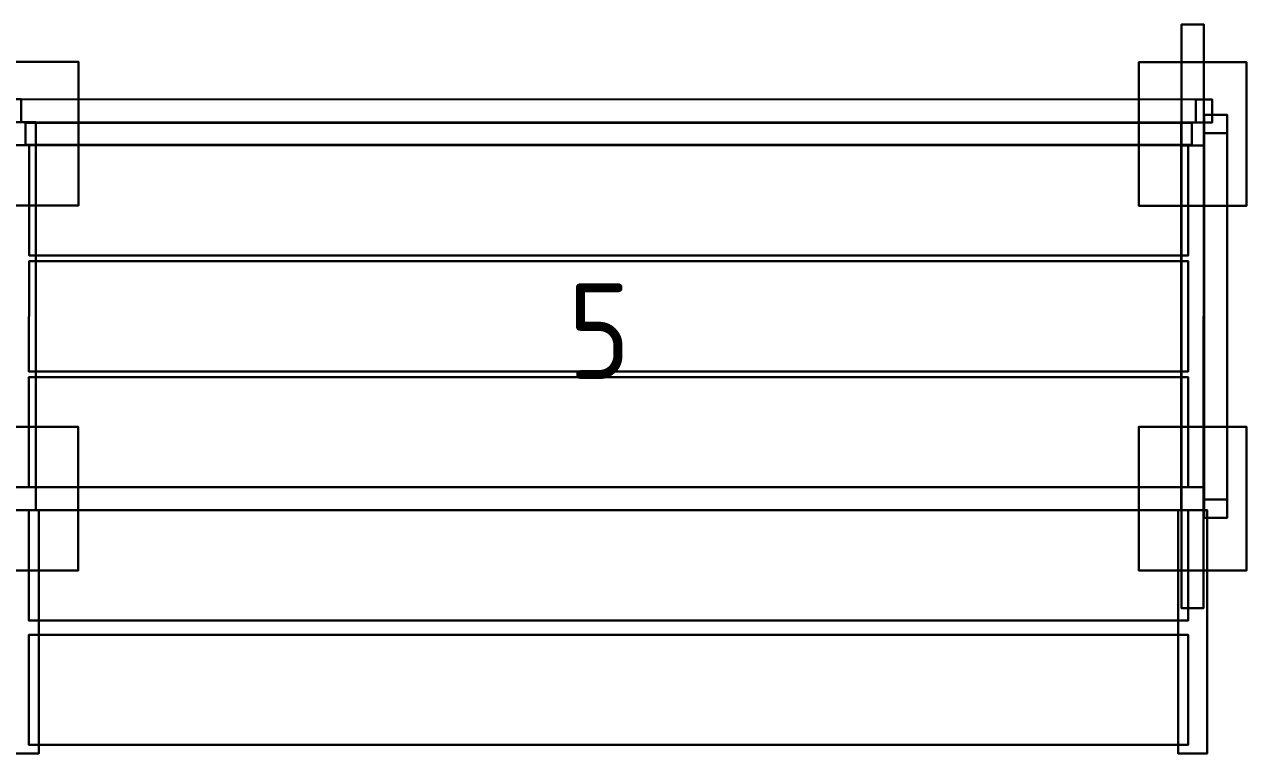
# Model space of a CAD drawing. Header units: millimetres. Extents: x 45959 to 58943, y 20090 to 26810.
# Drawn here: x 55827 to 58379, y 25286 to 26809 of the extents above; entities that cross this region are included whole.
import ezdxf
from ezdxf.enums import TextEntityAlignment as Align

# ---------------------------------------------------------------- set-up
doc = ezdxf.new("R2010")
doc.units = ezdxf.units.MM
doc.layers.add('KwikScaf 3D', color=7, linetype='CONTINUOUS')
doc.styles.add('KwikScaf ISO', font='isocp.shx')

msp = doc.modelspace()

# ---------------------------------------------------------------- texts
at = {"layer": 'KwikScaf 3D', "color": 230, "style": 'KwikScaf ISO'}
msp.add_text('5', height=200, rotation=359.9963, dxfattribs=at).set_placement((57027.1, 26168.4), align=Align.MIDDLE_CENTER)

# ---------------------------------------------------------------- meshes
at = {"layer": 'KwikScaf 3D', "color": 60}
mesh = msp.add_polymesh((6, 3), dxfattribs=at)
for k, corner in enumerate([(58243.1, 25589.8, 2576.7), (58243.1, 25589.8, 1586.7), (58243.1, 25589.8, 1586.7), (58243.2, 26808.8, 2576.7), (58243.2, 26808.8, 1586.7), (58243.2, 26808.8, 1586.7), (58289.2, 26808.8, 2576.7), (58289.2, 26808.8, 1586.7), (58243.2, 26808.8, 1586.7), (58289.1, 25589.8, 2576.7), (58289.1, 25589.8, 1586.7), (58243.1, 25589.8, 1586.7), (58289.1, 25589.8, 2576.7), (58289.1, 25589.8, 2576.7), (58243.1, 25589.8, 2576.7), (58289.2, 26808.8, 2576.7), (58289.2, 26808.8, 2576.7), (58243.2, 26808.8, 2576.7)]):
    mesh.set_mesh_vertex(divmod(k, 3), corner)
at = {"layer": 'KwikScaf 3D', "color": 200}
mesh = msp.add_polymesh((6, 3), dxfattribs=at)
for k, corner in enumerate([(55714.7, 26730.4, -460), (55714.7, 26730.4, -498), (55714.7, 26730.4, -498), (55939.7, 26730.4, -460), (55939.7, 26730.4, -498), (55939.7, 26730.4, -498), (55939.7, 26430.4, -460), (55939.7, 26430.4, -498), (55939.7, 26730.4, -498), (55714.7, 26430.4, -460), (55714.7, 26430.4, -498), (55714.7, 26730.4, -498), (55714.7, 26430.4, -460), (55714.7, 26430.4, -460), (55714.7, 26730.4, -460), (55939.7, 26430.4, -460), (55939.7, 26430.4, -460), (55939.7, 26730.4, -460)]):
    mesh.set_mesh_vertex(divmod(k, 3), corner)
mesh = msp.add_polymesh((6, 3), dxfattribs=at)
for k, corner in enumerate([(58153.7, 26730.3, -460), (58153.7, 26730.3, -498), (58153.7, 26730.3, -498), (58378.7, 26730.3, -460), (58378.7, 26730.3, -498), (58378.7, 26730.3, -498), (58378.7, 26430.3, -460), (58378.7, 26430.3, -498), (58378.7, 26730.3, -498), (58153.7, 26430.3, -460), (58153.7, 26430.3, -498), (58153.7, 26730.3, -498), (58153.7, 26430.3, -460), (58153.7, 26430.3, -460), (58153.7, 26730.3, -460), (58378.7, 26430.3, -460), (58378.7, 26430.3, -460), (58378.7, 26730.3, -460)]):
    mesh.set_mesh_vertex(divmod(k, 3), corner)
at = {"layer": 'KwikScaf 3D', "color": 150}
mesh = msp.add_polymesh((6, 3), dxfattribs=at)
for k, corner in enumerate([(55820.4, 26652.4, 2521.9), (55786.2, 26652.4, 2488.2), (55786.2, 26652.4, 2488.2), (58307.1, 26652.3, -0.4), (58273, 26652.3, -34.1), (58273, 26652.3, -34.1), (58307.1, 26604.3, -0.4), (58273, 26604.3, -34.1), (58273, 26652.3, -34.1), (55820.4, 26604.4, 2521.9), (55786.2, 26604.4, 2488.2), (55786.2, 26652.4, 2488.2), (55820.4, 26604.4, 2521.9), (55820.4, 26604.4, 2521.9), (55820.4, 26652.4, 2521.9), (58307.1, 26604.3, -0.4), (58307.1, 26604.3, -0.4), (58307.1, 26652.3, -0.4)]):
    mesh.set_mesh_vertex(divmod(k, 3), corner)
mesh = msp.add_polymesh((6, 3), dxfattribs=at)
for k, corner in enumerate([(58338.2, 26582, 1063.2), (58338.2, 26620, 1033.9), (58338.2, 26620, 1033.9), (58338.1, 25778.5, 19.7), (58338.1, 25816.5, -9.6), (58338.1, 25816.5, -9.6), (58290.1, 25778.5, 19.7), (58290.1, 25816.5, -9.6), (58338.1, 25816.5, -9.6), (58290.2, 26582, 1063.2), (58290.2, 26620, 1033.9), (58338.2, 26620, 1033.9), (58290.2, 26582, 1063.2), (58290.2, 26582, 1063.2), (58338.2, 26582, 1063.2), (58290.1, 25778.5, 19.7), (58290.1, 25778.5, 19.7), (58338.1, 25778.5, 19.7)]):
    mesh.set_mesh_vertex(divmod(k, 3), corner)
mesh = msp.add_polymesh((6, 3), dxfattribs=at)
for k, corner in enumerate([(58290.1, 25816.5, 2549.2), (58290.1, 25778.5, 2519.9), (58290.1, 25778.5, 2519.9), (58290.2, 26620, 1505.7), (58290.2, 26582, 1476.4), (58290.2, 26582, 1476.4), (58338.2, 26620, 1505.7), (58338.2, 26582, 1476.4), (58290.2, 26582, 1476.4), (58338.1, 25816.5, 2549.2), (58338.1, 25778.5, 2519.9), (58290.1, 25778.5, 2519.9), (58338.1, 25816.5, 2549.2), (58338.1, 25816.5, 2549.2), (58290.1, 25816.5, 2549.2), (58338.2, 26620, 1505.7), (58338.2, 26620, 1505.7), (58290.2, 26620, 1505.7)]):
    mesh.set_mesh_vertex(divmod(k, 3), corner)
at = {"layer": 'KwikScaf 3D', "color": 180}
mesh = msp.add_polymesh((6, 3), dxfattribs=at)
for k, corner in enumerate([(55851.2, 26604.4, 2391.7), (55803.2, 26604.4, 2391.7), (55803.2, 26604.4, 2391.7), (55851.2, 26604.4, -185), (55803.2, 26604.4, -185), (55803.2, 26604.4, -185), (55851.2, 26556.4, -185), (55803.2, 26556.4, -185), (55803.2, 26604.4, -185), (55851.2, 26556.4, 2391.7), (55803.2, 26556.4, 2391.7), (55803.2, 26604.4, 2391.7), (55851.2, 26556.4, 2391.7), (55851.2, 26556.4, 2391.7), (55851.2, 26604.4, 2391.7), (55851.2, 26556.4, -185), (55851.2, 26556.4, -185), (55851.2, 26604.4, -185)]):
    mesh.set_mesh_vertex(divmod(k, 3), corner)
mesh = msp.add_polymesh((6, 3), dxfattribs=at)
for k, corner in enumerate([(55851.2, 26604.4, 3382.3), (55803.2, 26604.4, 3382.3), (55803.2, 26604.4, 3382.3), (55851.2, 26604.4, 2291.7), (55803.2, 26604.4, 2291.7), (55803.2, 26604.4, 2291.7), (55851.2, 26556.4, 2291.7), (55803.2, 26556.4, 2291.7), (55803.2, 26604.4, 2291.7), (55851.2, 26556.4, 3382.3), (55803.2, 26556.4, 3382.3), (55803.2, 26604.4, 3382.3), (55851.2, 26556.4, 3382.3), (55851.2, 26556.4, 3382.3), (55851.2, 26604.4, 3382.3), (55851.2, 26556.4, 2291.7), (55851.2, 26556.4, 2291.7), (55851.2, 26604.4, 2291.7)]):
    mesh.set_mesh_vertex(divmod(k, 3), corner)
at = {"layer": 'KwikScaf 3D', "color": 190}
mesh = msp.add_polymesh((6, 3), dxfattribs=at)
for k, corner in enumerate([(55851.2, 26604.4), (55803.2, 26604.4), (55803.2, 26604.4), (55851.2, 26604.4, -460), (55803.2, 26604.4, -460), (55803.2, 26604.4, -460), (55851.2, 26556.4, -460), (55803.2, 26556.4, -460), (55803.2, 26604.4, -460), (55851.2, 26556.4), (55803.2, 26556.4), (55803.2, 26604.4), (55851.2, 26556.4), (55851.2, 26556.4), (55851.2, 26604.4), (55851.2, 26556.4, -460), (55851.2, 26556.4, -460), (55851.2, 26604.4, -460)]):
    mesh.set_mesh_vertex(divmod(k, 3), corner)
at = {"layer": 'KwikScaf 3D', "color": 60}
mesh = msp.add_polymesh((6, 3), dxfattribs=at)
for k, corner in enumerate([(58264.2, 26557.3, 2556.7), (58264.2, 26557.3, 1566.7), (58264.2, 26557.3, 1566.7), (55829.2, 26557.4, 2556.7), (55829.2, 26557.4, 1566.7), (55829.2, 26557.4, 1566.7), (55829.2, 26603.4, 2556.7), (55829.2, 26603.4, 1566.7), (55829.2, 26557.4, 1566.7), (58264.2, 26603.3, 2556.7), (58264.2, 26603.3, 1566.7), (58264.2, 26557.3, 1566.7), (58264.2, 26603.3, 2556.7), (58264.2, 26603.3, 2556.7), (58264.2, 26557.3, 2556.7), (55829.2, 26603.4, 2556.7), (55829.2, 26603.4, 2556.7), (55829.2, 26557.4, 2556.7)]):
    mesh.set_mesh_vertex(divmod(k, 3), corner)
at = {"layer": 'KwikScaf 3D', "color": 40}
mesh = msp.add_polymesh((6, 3), dxfattribs=at)
for k, corner in enumerate([(58242.2, 26556.3, 80), (58242.2, 26556.3, 32), (58242.2, 26556.3, 32), (55851.2, 26556.4, 80), (55851.2, 26556.4, 32), (55851.2, 26556.4, 32), (55851.2, 26604.4, 80), (55851.2, 26604.4, 32), (55851.2, 26556.4, 32), (58242.2, 26604.3, 80), (58242.2, 26604.3, 32), (58242.2, 26556.3, 32), (58242.2, 26604.3, 80), (58242.2, 26604.3, 80), (58242.2, 26556.3, 80), (55851.2, 26604.4, 80), (55851.2, 26604.4, 80), (55851.2, 26556.4, 80)]):
    mesh.set_mesh_vertex(divmod(k, 3), corner)
mesh = msp.add_polymesh((6, 3), dxfattribs=at)
for k, corner in enumerate([(58242.2, 26556.3, 1566), (58242.2, 26556.3, 1518), (58242.2, 26556.3, 1518), (55851.2, 26556.4, 1566), (55851.2, 26556.4, 1518), (55851.2, 26556.4, 1518), (55851.2, 26604.4, 1566), (55851.2, 26604.4, 1518), (55851.2, 26556.4, 1518), (58242.2, 26604.3, 1566), (58242.2, 26604.3, 1518), (58242.2, 26556.3, 1518), (58242.2, 26604.3, 1566), (58242.2, 26604.3, 1566), (58242.2, 26556.3, 1566), (55851.2, 26604.4, 1566), (55851.2, 26604.4, 1566), (55851.2, 26556.4, 1566)]):
    mesh.set_mesh_vertex(divmod(k, 3), corner)
mesh = msp.add_polymesh((6, 3), dxfattribs=at)
for k, corner in enumerate([(58242.2, 26556.3, 3052), (58242.2, 26556.3, 3004), (58242.2, 26556.3, 3004), (55851.2, 26556.4, 3052), (55851.2, 26556.4, 3004), (55851.2, 26556.4, 3004), (55851.2, 26604.4, 3052), (55851.2, 26604.4, 3004), (55851.2, 26556.4, 3004), (58242.2, 26604.3, 3052), (58242.2, 26604.3, 3004), (58242.2, 26556.3, 3004), (58242.2, 26604.3, 3052), (58242.2, 26604.3, 3052), (58242.2, 26556.3, 3052), (55851.2, 26604.4, 3052), (55851.2, 26604.4, 3052), (55851.2, 26556.4, 3052)]):
    mesh.set_mesh_vertex(divmod(k, 3), corner)
at = {"layer": 'KwikScaf 3D', "color": 70}
mesh = msp.add_polymesh((6, 3), dxfattribs=at)
for k, corner in enumerate([(58242.2, 26556.3, 2556.7), (58242.2, 26556.3, 2508.7), (58242.2, 26556.3, 2508.7), (55851.2, 26556.4, 2556.7), (55851.2, 26556.4, 2508.7), (55851.2, 26556.4, 2508.7), (55851.2, 26604.4, 2556.7), (55851.2, 26604.4, 2508.7), (55851.2, 26556.4, 2508.7), (58242.2, 26604.3, 2556.7), (58242.2, 26604.3, 2508.7), (58242.2, 26556.3, 2508.7), (58242.2, 26604.3, 2556.7), (58242.2, 26604.3, 2556.7), (58242.2, 26556.3, 2556.7), (55851.2, 26604.4, 2556.7), (55851.2, 26604.4, 2556.7), (55851.2, 26556.4, 2556.7)]):
    mesh.set_mesh_vertex(divmod(k, 3), corner)
at = {"layer": 'KwikScaf 3D', "color": 180}
mesh = msp.add_polymesh((6, 3), dxfattribs=at)
for k, corner in enumerate([(58290.2, 26604.3, 2391.7), (58242.2, 26604.3, 2391.7), (58242.2, 26604.3, 2391.7), (58290.2, 26604.3, -185), (58242.2, 26604.3, -185), (58242.2, 26604.3, -185), (58290.2, 26556.3, -185), (58242.2, 26556.3, -185), (58242.2, 26604.3, -185), (58290.2, 26556.3, 2391.7), (58242.2, 26556.3, 2391.7), (58242.2, 26604.3, 2391.7), (58290.2, 26556.3, 2391.7), (58290.2, 26556.3, 2391.7), (58290.2, 26604.3, 2391.7), (58290.2, 26556.3, -185), (58290.2, 26556.3, -185), (58290.2, 26604.3, -185)]):
    mesh.set_mesh_vertex(divmod(k, 3), corner)
mesh = msp.add_polymesh((6, 3), dxfattribs=at)
for k, corner in enumerate([(58290.2, 26604.3, 3382.3), (58242.2, 26604.3, 3382.3), (58242.2, 26604.3, 3382.3), (58290.2, 26604.3, 2291.7), (58242.2, 26604.3, 2291.7), (58242.2, 26604.3, 2291.7), (58290.2, 26556.3, 2291.7), (58242.2, 26556.3, 2291.7), (58242.2, 26604.3, 2291.7), (58290.2, 26556.3, 3382.3), (58242.2, 26556.3, 3382.3), (58242.2, 26604.3, 3382.3), (58290.2, 26556.3, 3382.3), (58290.2, 26556.3, 3382.3), (58290.2, 26604.3, 3382.3), (58290.2, 26556.3, 2291.7), (58290.2, 26556.3, 2291.7), (58290.2, 26604.3, 2291.7)]):
    mesh.set_mesh_vertex(divmod(k, 3), corner)
at = {"layer": 'KwikScaf 3D', "color": 190}
mesh = msp.add_polymesh((6, 3), dxfattribs=at)
for k, corner in enumerate([(58290.2, 26604.3), (58242.2, 26604.3), (58242.2, 26604.3), (58290.2, 26604.3, -460), (58242.2, 26604.3, -460), (58242.2, 26604.3, -460), (58290.2, 26556.3, -460), (58242.2, 26556.3, -460), (58242.2, 26604.3, -460), (58290.2, 26556.3), (58242.2, 26556.3), (58242.2, 26604.3), (58290.2, 26556.3), (58290.2, 26556.3), (58290.2, 26604.3), (58290.2, 26556.3, -460), (58290.2, 26556.3, -460), (58290.2, 26604.3, -460)]):
    mesh.set_mesh_vertex(divmod(k, 3), corner)
at = {"layer": 'KwikScaf 3D', "color": 50}
mesh = msp.add_polymesh((6, 3), dxfattribs=at)
for k, corner in enumerate([(55803.1, 25842.4, 100), (55803.1, 25842.4, 52), (55803.1, 25842.4, 52), (55803.2, 26556.4, 100), (55803.2, 26556.4, 52), (55803.2, 26556.4, 52), (55851.2, 26556.4, 100), (55851.2, 26556.4, 52), (55803.2, 26556.4, 52), (55851.1, 25842.4, 100), (55851.1, 25842.4, 52), (55803.1, 25842.4, 52), (55851.1, 25842.4, 100), (55851.1, 25842.4, 100), (55803.1, 25842.4, 100), (55851.2, 26556.4, 100), (55851.2, 26556.4, 100), (55803.2, 26556.4, 100)]):
    mesh.set_mesh_vertex(divmod(k, 3), corner)
mesh = msp.add_polymesh((6, 3), dxfattribs=at)
for k, corner in enumerate([(55803.1, 25842.4, 1586), (55803.1, 25842.4, 1538), (55803.1, 25842.4, 1538), (55803.2, 26556.4, 1586), (55803.2, 26556.4, 1538), (55803.2, 26556.4, 1538), (55851.2, 26556.4, 1586), (55851.2, 26556.4, 1538), (55803.2, 26556.4, 1538), (55851.1, 25842.4, 1586), (55851.1, 25842.4, 1538), (55803.1, 25842.4, 1538), (55851.1, 25842.4, 1586), (55851.1, 25842.4, 1586), (55803.1, 25842.4, 1586), (55851.2, 26556.4, 1586), (55851.2, 26556.4, 1586), (55803.2, 26556.4, 1586)]):
    mesh.set_mesh_vertex(divmod(k, 3), corner)
at = {"layer": 'KwikScaf 3D', "color": 20}
mesh = msp.add_polymesh((6, 3), dxfattribs=at)
for k, corner in enumerate([(58256.7, 26326.3, 1607), (58256.7, 26326.3, 1543), (58256.7, 26326.3, 1543), (55836.7, 26326.4, 1607), (55836.7, 26326.4, 1543), (55836.7, 26326.4, 1543), (55836.7, 26556.4, 1607), (55836.7, 26556.4, 1543), (55836.7, 26326.4, 1543), (58256.7, 26556.3, 1607), (58256.7, 26556.3, 1543), (58256.7, 26326.3, 1543), (58256.7, 26556.3, 1607), (58256.7, 26556.3, 1607), (58256.7, 26326.3, 1607), (55836.7, 26556.4, 1607), (55836.7, 26556.4, 1607), (55836.7, 26326.4, 1607)]):
    mesh.set_mesh_vertex(divmod(k, 3), corner)
at = {"layer": 'KwikScaf 3D', "color": 50}
mesh = msp.add_polymesh((6, 3), dxfattribs=at)
for k, corner in enumerate([(58242.1, 25842.3, 100), (58242.1, 25842.3, 52), (58242.1, 25842.3, 52), (58242.2, 26556.3, 100), (58242.2, 26556.3, 52), (58242.2, 26556.3, 52), (58290.2, 26556.3, 100), (58290.2, 26556.3, 52), (58242.2, 26556.3, 52), (58290.1, 25842.3, 100), (58290.1, 25842.3, 52), (58242.1, 25842.3, 52), (58290.1, 25842.3, 100), (58290.1, 25842.3, 100), (58242.1, 25842.3, 100), (58290.2, 26556.3, 100), (58290.2, 26556.3, 100), (58242.2, 26556.3, 100)]):
    mesh.set_mesh_vertex(divmod(k, 3), corner)
mesh = msp.add_polymesh((6, 3), dxfattribs=at)
for k, corner in enumerate([(58242.1, 25842.3, 1586), (58242.1, 25842.3, 1538), (58242.1, 25842.3, 1538), (58242.2, 26556.3, 1586), (58242.2, 26556.3, 1538), (58242.2, 26556.3, 1538), (58290.2, 26556.3, 1586), (58290.2, 26556.3, 1538), (58242.2, 26556.3, 1538), (58290.1, 25842.3, 1586), (58290.1, 25842.3, 1538), (58242.1, 25842.3, 1538), (58290.1, 25842.3, 1586), (58290.1, 25842.3, 1586), (58242.1, 25842.3, 1586), (58290.2, 26556.3, 1586), (58290.2, 26556.3, 1586), (58242.2, 26556.3, 1586)]):
    mesh.set_mesh_vertex(divmod(k, 3), corner)
mesh = msp.add_polymesh((6, 3), dxfattribs=at)
for k, corner in enumerate([(58242.1, 25842.3, 3072), (58242.1, 25842.3, 3024), (58242.1, 25842.3, 3024), (58242.2, 26556.3, 3072), (58242.2, 26556.3, 3024), (58242.2, 26556.3, 3024), (58290.2, 26556.3, 3072), (58290.2, 26556.3, 3024), (58242.2, 26556.3, 3024), (58290.1, 25842.3, 3072), (58290.1, 25842.3, 3024), (58242.1, 25842.3, 3024), (58290.1, 25842.3, 3072), (58290.1, 25842.3, 3072), (58242.1, 25842.3, 3072), (58290.2, 26556.3, 3072), (58290.2, 26556.3, 3072), (58242.2, 26556.3, 3072)]):
    mesh.set_mesh_vertex(divmod(k, 3), corner)
at = {"layer": 'KwikScaf 3D', "color": 70}
mesh = msp.add_polymesh((6, 3), dxfattribs=at)
for k, corner in enumerate([(58242.1, 25842.3, 2576.7), (58242.1, 25842.3, 2528.7), (58242.1, 25842.3, 2528.7), (58242.2, 26556.3, 2576.7), (58242.2, 26556.3, 2528.7), (58242.2, 26556.3, 2528.7), (58290.2, 26556.3, 2576.7), (58290.2, 26556.3, 2528.7), (58242.2, 26556.3, 2528.7), (58290.1, 25842.3, 2576.7), (58290.1, 25842.3, 2528.7), (58242.1, 25842.3, 2528.7), (58290.1, 25842.3, 2576.7), (58290.1, 25842.3, 2576.7), (58242.1, 25842.3, 2576.7), (58290.2, 26556.3, 2576.7), (58290.2, 26556.3, 2576.7), (58242.2, 26556.3, 2576.7)]):
    mesh.set_mesh_vertex(divmod(k, 3), corner)
at = {"layer": 'KwikScaf 3D', "color": 20}
mesh = msp.add_polymesh((6, 3), dxfattribs=at)
for k, corner in enumerate([(58256.6, 26084.3, 1607), (58256.6, 26084.3, 1543), (58256.6, 26084.3, 1543), (55836.6, 26084.4, 1607), (55836.6, 26084.4, 1543), (55836.6, 26084.4, 1543), (55836.7, 26314.4, 1607), (55836.7, 26314.4, 1543), (55836.6, 26084.4, 1543), (58256.7, 26314.3, 1607), (58256.7, 26314.3, 1543), (58256.6, 26084.3, 1543), (58256.7, 26314.3, 1607), (58256.7, 26314.3, 1607), (58256.6, 26084.3, 1607), (55836.7, 26314.4, 1607), (55836.7, 26314.4, 1607), (55836.6, 26084.4, 1607)]):
    mesh.set_mesh_vertex(divmod(k, 3), corner)
mesh = msp.add_polymesh((6, 3), dxfattribs=at)
for k, corner in enumerate([(58256.6, 25842.3, 1607), (58256.6, 25842.3, 1543), (58256.6, 25842.3, 1543), (55836.6, 25842.4, 1607), (55836.6, 25842.4, 1543), (55836.6, 25842.4, 1543), (55836.6, 26072.4, 1607), (55836.6, 26072.4, 1543), (55836.6, 25842.4, 1543), (58256.6, 26072.3, 1607), (58256.6, 26072.3, 1543), (58256.6, 25842.3, 1543), (58256.6, 26072.3, 1607), (58256.6, 26072.3, 1607), (58256.6, 25842.3, 1607), (55836.6, 26072.4, 1607), (55836.6, 26072.4, 1607), (55836.6, 25842.4, 1607)]):
    mesh.set_mesh_vertex(divmod(k, 3), corner)
at = {"layer": 'KwikScaf 3D', "color": 200}
mesh = msp.add_polymesh((6, 3), dxfattribs=at)
for k, corner in enumerate([(55939.6, 25668.4, -460), (55939.6, 25668.4, -498), (55939.6, 25668.4, -498), (55714.6, 25668.4, -460), (55714.6, 25668.4, -498), (55714.6, 25668.4, -498), (55714.6, 25968.4, -460), (55714.6, 25968.4, -498), (55714.6, 25668.4, -498), (55939.6, 25968.4, -460), (55939.6, 25968.4, -498), (55939.6, 25668.4, -498), (55939.6, 25968.4, -460), (55939.6, 25968.4, -460), (55939.6, 25668.4, -460), (55714.6, 25968.4, -460), (55714.6, 25968.4, -460), (55714.6, 25668.4, -460)]):
    mesh.set_mesh_vertex(divmod(k, 3), corner)
mesh = msp.add_polymesh((6, 3), dxfattribs=at)
for k, corner in enumerate([(58378.6, 25668.3, -460), (58378.6, 25668.3, -498), (58378.6, 25668.3, -498), (58153.6, 25668.3, -460), (58153.6, 25668.3, -498), (58153.6, 25668.3, -498), (58153.6, 25968.3, -460), (58153.6, 25968.3, -498), (58153.6, 25668.3, -498), (58378.6, 25968.3, -460), (58378.6, 25968.3, -498), (58378.6, 25668.3, -498), (58378.6, 25968.3, -460), (58378.6, 25968.3, -460), (58378.6, 25668.3, -460), (58153.6, 25968.3, -460), (58153.6, 25968.3, -460), (58153.6, 25668.3, -460)]):
    mesh.set_mesh_vertex(divmod(k, 3), corner)
at = {"layer": 'KwikScaf 3D', "color": 180}
mesh = msp.add_polymesh((6, 3), dxfattribs=at)
for k, corner in enumerate([(55803.1, 25794.4, 1896.3), (55851.1, 25794.4, 1896.3), (55851.1, 25794.4, 1896.3), (55803.1, 25794.4, -185), (55851.1, 25794.4, -185), (55851.1, 25794.4, -185), (55803.1, 25842.4, -185), (55851.1, 25842.4, -185), (55851.1, 25794.4, -185), (55803.1, 25842.4, 1896.3), (55851.1, 25842.4, 1896.3), (55851.1, 25794.4, 1896.3), (55803.1, 25842.4, 1896.3), (55803.1, 25842.4, 1896.3), (55803.1, 25794.4, 1896.3), (55803.1, 25842.4, -185), (55803.1, 25842.4, -185), (55803.1, 25794.4, -185)]):
    mesh.set_mesh_vertex(divmod(k, 3), corner)
at = {"layer": 'KwikScaf 3D', "color": 190}
mesh = msp.add_polymesh((6, 3), dxfattribs=at)
for k, corner in enumerate([(55803.1, 25794.4), (55851.1, 25794.4), (55851.1, 25794.4), (55803.1, 25794.4, -460), (55851.1, 25794.4, -460), (55851.1, 25794.4, -460), (55803.1, 25842.4, -460), (55851.1, 25842.4, -460), (55851.1, 25794.4, -460), (55803.1, 25842.4), (55851.1, 25842.4), (55851.1, 25794.4), (55803.1, 25842.4), (55803.1, 25842.4), (55803.1, 25794.4), (55803.1, 25842.4, -460), (55803.1, 25842.4, -460), (55803.1, 25794.4, -460)]):
    mesh.set_mesh_vertex(divmod(k, 3), corner)
at = {"layer": 'KwikScaf 3D', "color": 40}
mesh = msp.add_polymesh((6, 3), dxfattribs=at)
for k, corner in enumerate([(55851.1, 25842.4, 80), (55851.1, 25842.4, 32), (55851.1, 25842.4, 32), (58242.1, 25842.3, 80), (58242.1, 25842.3, 32), (58242.1, 25842.3, 32), (58242.1, 25794.3, 80), (58242.1, 25794.3, 32), (58242.1, 25842.3, 32), (55851.1, 25794.4, 80), (55851.1, 25794.4, 32), (55851.1, 25842.4, 32), (55851.1, 25794.4, 80), (55851.1, 25794.4, 80), (55851.1, 25842.4, 80), (58242.1, 25794.3, 80), (58242.1, 25794.3, 80), (58242.1, 25842.3, 80)]):
    mesh.set_mesh_vertex(divmod(k, 3), corner)
mesh = msp.add_polymesh((6, 3), dxfattribs=at)
for k, corner in enumerate([(55851.1, 25842.4, 1566), (55851.1, 25842.4, 1518), (55851.1, 25842.4, 1518), (58242.1, 25842.3, 1566), (58242.1, 25842.3, 1518), (58242.1, 25842.3, 1518), (58242.1, 25794.3, 1566), (58242.1, 25794.3, 1518), (58242.1, 25842.3, 1518), (55851.1, 25794.4, 1566), (55851.1, 25794.4, 1518), (55851.1, 25842.4, 1518), (55851.1, 25794.4, 1566), (55851.1, 25794.4, 1566), (55851.1, 25842.4, 1566), (58242.1, 25794.3, 1566), (58242.1, 25794.3, 1566), (58242.1, 25842.3, 1566)]):
    mesh.set_mesh_vertex(divmod(k, 3), corner)
at = {"layer": 'KwikScaf 3D', "color": 180}
mesh = msp.add_polymesh((6, 3), dxfattribs=at)
for k, corner in enumerate([(58242.1, 25794.3, 1896.3), (58290.1, 25794.3, 1896.3), (58290.1, 25794.3, 1896.3), (58242.1, 25794.3, -185), (58290.1, 25794.3, -185), (58290.1, 25794.3, -185), (58242.1, 25842.3, -185), (58290.1, 25842.3, -185), (58290.1, 25794.3, -185), (58242.1, 25842.3, 1896.3), (58290.1, 25842.3, 1896.3), (58290.1, 25794.3, 1896.3), (58242.1, 25842.3, 1896.3), (58242.1, 25842.3, 1896.3), (58242.1, 25794.3, 1896.3), (58242.1, 25842.3, -185), (58242.1, 25842.3, -185), (58242.1, 25794.3, -185)]):
    mesh.set_mesh_vertex(divmod(k, 3), corner)
mesh = msp.add_polymesh((6, 3), dxfattribs=at)
for k, corner in enumerate([(58242.1, 25794.3, 3382.3), (58290.1, 25794.3, 3382.3), (58290.1, 25794.3, 3382.3), (58242.1, 25794.3, 1796.3), (58290.1, 25794.3, 1796.3), (58290.1, 25794.3, 1796.3), (58242.1, 25842.3, 1796.3), (58290.1, 25842.3, 1796.3), (58290.1, 25794.3, 1796.3), (58242.1, 25842.3, 3382.3), (58290.1, 25842.3, 3382.3), (58290.1, 25794.3, 3382.3), (58242.1, 25842.3, 3382.3), (58242.1, 25842.3, 3382.3), (58242.1, 25794.3, 3382.3), (58242.1, 25842.3, 1796.3), (58242.1, 25842.3, 1796.3), (58242.1, 25794.3, 1796.3)]):
    mesh.set_mesh_vertex(divmod(k, 3), corner)
at = {"layer": 'KwikScaf 3D', "color": 190}
mesh = msp.add_polymesh((6, 3), dxfattribs=at)
for k, corner in enumerate([(58242.1, 25794.3), (58290.1, 25794.3), (58290.1, 25794.3), (58242.1, 25794.3, -460), (58290.1, 25794.3, -460), (58290.1, 25794.3, -460), (58242.1, 25842.3, -460), (58290.1, 25842.3, -460), (58290.1, 25794.3, -460), (58242.1, 25842.3), (58290.1, 25842.3), (58290.1, 25794.3), (58242.1, 25842.3), (58242.1, 25842.3), (58242.1, 25794.3), (58242.1, 25842.3, -460), (58242.1, 25842.3, -460), (58242.1, 25794.3, -460)]):
    mesh.set_mesh_vertex(divmod(k, 3), corner)
at = {"layer": 'KwikScaf 3D', "color": 210}
mesh = msp.add_polymesh((6, 3), dxfattribs=at)
for k, corner in enumerate([(55857.1, 25286.4, 1590), (55857.1, 25286.4, 1590), (55857.1, 25286.4, 1590), (55857.1, 25794.4, 1145), (55857.1, 25794.4, 1590), (55857.1, 25794.4, 1590), (55797.1, 25794.4, 1145), (55797.1, 25794.4, 1590), (55857.1, 25794.4, 1590), (55797.1, 25286.4, 1590), (55797.1, 25286.4, 1590), (55857.1, 25286.4, 1590), (55797.1, 25286.4, 1590), (55797.1, 25286.4, 1590), (55857.1, 25286.4, 1590), (55797.1, 25794.4, 1145), (55797.1, 25794.4, 1145), (55857.1, 25794.4, 1145)]):
    mesh.set_mesh_vertex(divmod(k, 3), corner)
at = {"layer": 'KwikScaf 3D', "color": 20}
mesh = msp.add_polymesh((6, 3), dxfattribs=at)
for k, corner in enumerate([(55836.6, 25794.4, 1607), (55836.6, 25794.4, 1543), (55836.6, 25794.4, 1543), (58256.6, 25794.3, 1607), (58256.6, 25794.3, 1543), (58256.6, 25794.3, 1543), (58256.6, 25564.3, 1607), (58256.6, 25564.3, 1543), (58256.6, 25794.3, 1543), (55836.6, 25564.4, 1607), (55836.6, 25564.4, 1543), (55836.6, 25794.4, 1543), (55836.6, 25564.4, 1607), (55836.6, 25564.4, 1607), (55836.6, 25794.4, 1607), (58256.6, 25564.3, 1607), (58256.6, 25564.3, 1607), (58256.6, 25794.3, 1607)]):
    mesh.set_mesh_vertex(divmod(k, 3), corner)
at = {"layer": 'KwikScaf 3D', "color": 210}
mesh = msp.add_polymesh((6, 3), dxfattribs=at)
for k, corner in enumerate([(58296.1, 25286.3, 1590), (58296.1, 25286.3, 1590), (58296.1, 25286.3, 1590), (58296.1, 25794.3, 1145), (58296.1, 25794.3, 1590), (58296.1, 25794.3, 1590), (58236.1, 25794.3, 1145), (58236.1, 25794.3, 1590), (58296.1, 25794.3, 1590), (58236.1, 25286.3, 1590), (58236.1, 25286.3, 1590), (58296.1, 25286.3, 1590), (58236.1, 25286.3, 1590), (58236.1, 25286.3, 1590), (58296.1, 25286.3, 1590), (58236.1, 25794.3, 1145), (58236.1, 25794.3, 1145), (58296.1, 25794.3, 1145)]):
    mesh.set_mesh_vertex(divmod(k, 3), corner)
mesh = msp.add_polymesh((6, 3), dxfattribs=at)
for k, corner in enumerate([(58296.1, 25286.3, 2580.7), (58296.1, 25286.3, 2580.7), (58296.1, 25286.3, 2580.7), (58296.1, 25794.3, 2135.7), (58296.1, 25794.3, 2580.7), (58296.1, 25794.3, 2580.7), (58236.1, 25794.3, 2135.7), (58236.1, 25794.3, 2580.7), (58296.1, 25794.3, 2580.7), (58236.1, 25286.3, 2580.7), (58236.1, 25286.3, 2580.7), (58296.1, 25286.3, 2580.7), (58236.1, 25286.3, 2580.7), (58236.1, 25286.3, 2580.7), (58296.1, 25286.3, 2580.7), (58236.1, 25794.3, 2135.7), (58236.1, 25794.3, 2135.7), (58296.1, 25794.3, 2135.7)]):
    mesh.set_mesh_vertex(divmod(k, 3), corner)
at = {"layer": 'KwikScaf 3D', "color": 20}
mesh = msp.add_polymesh((6, 3), dxfattribs=at)
for k, corner in enumerate([(55836.6, 25534.4, 1607), (55836.6, 25534.4, 1543), (55836.6, 25534.4, 1543), (58256.6, 25534.3, 1607), (58256.6, 25534.3, 1543), (58256.6, 25534.3, 1543), (58256.6, 25304.3, 1607), (58256.6, 25304.3, 1543), (58256.6, 25534.3, 1543), (55836.6, 25304.4, 1607), (55836.6, 25304.4, 1543), (55836.6, 25534.4, 1543), (55836.6, 25304.4, 1607), (55836.6, 25304.4, 1607), (55836.6, 25534.4, 1607), (58256.6, 25304.3, 1607), (58256.6, 25304.3, 1607), (58256.6, 25534.3, 1607)]):
    mesh.set_mesh_vertex(divmod(k, 3), corner)

doc.saveas('drawing.dxf')
